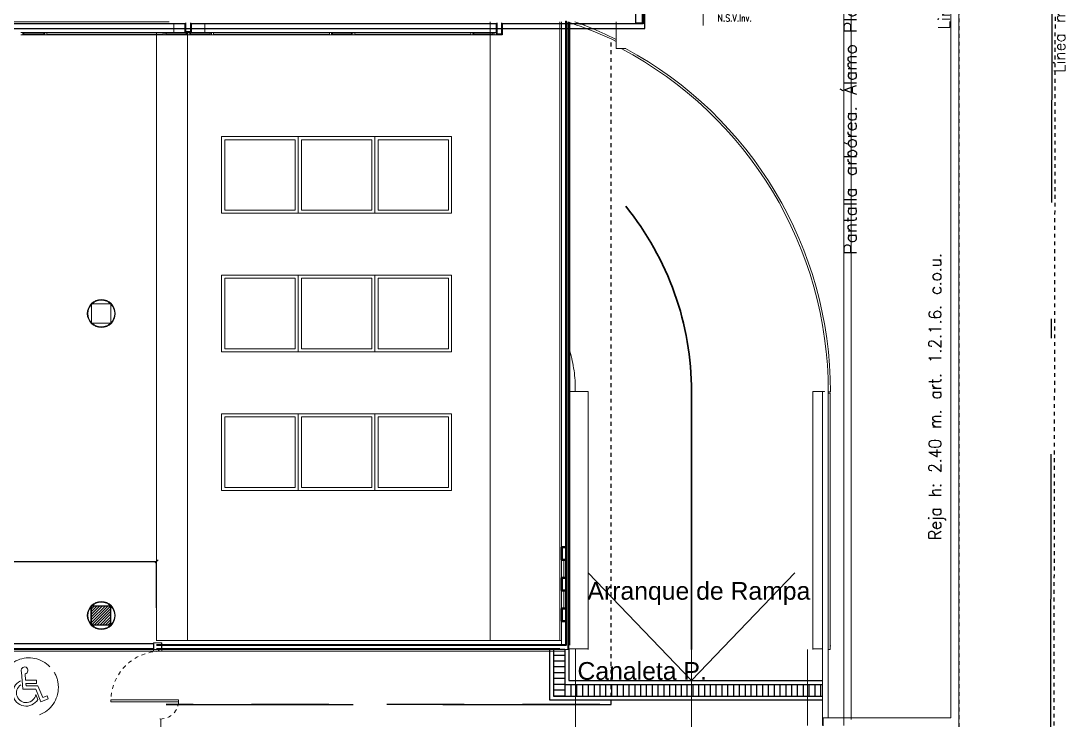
# Model space of a CAD drawing. Header units: millimetres. Extents: x 182 to 305, y 81 to 164.
# Drawn here: x 277.76 to 304.83, y 91.75 to 109.81 of the extents above; entities that cross this region are included whole.
import ezdxf

# ---------------------------------------------------------------- set-up
doc = ezdxf.new("R2010")
doc.units = ezdxf.units.MM
for name, pattern in [('ACAD_ISO04W100', [30.5, 24, -3, 0.5, -3]), ('ACAD_ISO10W100', [18.5, 12, -3, 0.5, -3]), ('Dash', [3.5, 2, -1.5]), ('Dash 1_16_', [0.003174, 0.001587, -0.001587]), ('DASHDOT', [1, 0.5, -0.25, 0, -0.25]), ('Hidden', [7.14375, 4.7625, -2.38125])]:
    doc.linetypes.add(name, pattern=pattern)
for name, color, linetype, lineweight in [('A-----DIP', 7, 'Continuous', 9), ('A-----NPP', 7, 'Continuous', 9), ('A-AREAIDM', 7, 'Continuous', 18), ('A-AREALIM', 7, 'Continuous', 9), ('A-DOORSYM', 7, 'Continuous', 9), ('A-FLORHRM', 7, 'Continuous', 9), ('A-FLOROTM', 7, 'Continuous', 9), ('A-FLORSTM', 7, 'Continuous', 9), ('A-GLAZIDM', 7, 'Continuous', 9), ('A-WALL', 7, 'Continuous', 9), ('A-WALLCWM', 7, 'Continuous', 9), ('DIMENSION', 1, 'Continuous', 25), ('F-AFFFEQM', 7, 'Continuous', 9), ('S-----TEP', 7, 'Continuous', 9), ('S-COLSPRM', 7, 'Continuous', 9)]:
    doc.layers.add(name, color=color, linetype=linetype, lineweight=lineweight)
for name, color, linetype in [('BLOCK 014', 7, 'Continuous'), ('C', 7, 'Continuous'), ('estructura', 7, 'Continuous'), ('LADRILLO HU 018', 7, 'Continuous'), ('LADRILLO HU 12', 7, 'Continuous'), ('Lineas Lotes', 7, 'DASHDOT'), ('Lineas Proyecciones', 7, 'Hidden'), ('REVOQUES', 7, 'Continuous'), ('TIERRA', 7, 'Continuous')]:
    doc.layers.add(name, color=color, linetype=linetype)
doc.styles.add('ARIALNARROW', font='ARIALN.TTF')
doc.styles.add('COTAS', font='simplex.shx', dxfattribs={"width": 0.8})
doc.styles.add('PANROMAN', font='arial.ttf', dxfattribs={"height": 0.4})
doc.styles.get("Standard").update_dxf_attribs({"font": 'txt.shx'})
doc.dimstyles.new('C', dxfattribs={"dimscale": 1.5, "dimtxt": 0.15, "dimasz": 0.08, "dimexe": 0.01, "dimexo": 0, "dimgap": 0.025, "dimtad": 1, "dimzin": 0, "dimdsep": 46, "dimtxsty": 'ARIALNARROW', "dimblk": 'OBLIQUE', "dimcen": 0, "dimclrd": 256, "dimclre": 256, "dimclrt": 256, "dimadec": 0, "dimazin": 0, "dimtfac": 1.666667, "dimtofl": 0, "dimtmove": 0, "dimatfit": 0, "dimldrblk": 'OBLIQUE', "dimfxl": 0.1, "dimtolj": 1, "dimtzin": 0, "dimarcsym": 0})

# ---------------------------------------------------------------- blocks, each defined once
blk = doc.blocks.new('_Oblique')
at = {"layer": 'estructura', "color": 0, "lineweight": -2}
blk.add_line((-0.5, -0.5), (0.5, 0.5), dxfattribs=at)
blk = doc.blocks.new('*D32')
at = {"layer": 'Defpoints', "color": 0}
for p in [(281.265706, 95.851527), (281.265706, 94.651527), (261.201881, 94.437686)]:
    blk.add_point(p, dxfattribs=at)
at = {"layer": 'DIMENSION', "lineweight": -2}
for p, q in [((261.201881, 94.437686), (261.201881, 95.861527)), ((261.201881, 95.851527), (281.265706, 95.851527)), ((281.265706, 94.651527), (281.265706, 95.861527))]:
    blk.add_line(p, q, dxfattribs=at)
at = {"layer": 'DIMENSION', "lineweight": -2, "xscale": 0.08, "yscale": 0.08, "zscale": 0.08, "rotation": 180}
blk.add_blockref('_Oblique', (261.201881, 95.851527), dxfattribs=at)
at = {"layer": 'DIMENSION', "lineweight": -2, "xscale": 0.08, "yscale": 0.08, "zscale": 0.08}
blk.add_blockref('_Oblique', (281.265706, 95.851527), dxfattribs=at)
at = {"layer": 'DIMENSION', "insert": (271.233794, 95.953104), "char_height": 0.15, "attachment_point": 5, "style": 'ARIALNARROW'}
blk.add_mtext('\\A1;20.06', dxfattribs=at)

msp = doc.modelspace()

# ---------------------------------------------------------------- hatches: boundary and pattern name
at = {"layer": 'S-COLSPRM'}
h = msp.add_hatch(dxfattribs=at)
h.set_pattern_fill('FP_150', color=252, style=0, pattern_type=2)
h.set_pattern_definition([(0, (251.54898, 115.26165), (0.813, 0.203), [0.067, -0.543, 0.067, -0.543, -3.251]), (0, (251.54898, 115.26165), (0.813, 0.203), [-1.219, 0.067, -1.152, 0.067, -0.543, -1.422]), (0, (251.54898, 115.26165), (0.813, 0.203), [-3.048, 0.067, -0.339, 0.067, -0.949]), (120, (251.85398, 115.36265), (-0.5823032, 0.6025787), [0.067, -0.543, 0.067, -0.543, -3.251]), (120, (251.85398, 115.36265), (-0.5823032, 0.6025787), [-1.219, 0.067, -1.152, 0.067, -0.543, -1.422]), (120, (251.85398, 115.36265), (-0.5823032, 0.6025787), [-3.048, 0.067, -0.339, 0.067, -0.949]), (240, (251.95598, 115.76965), (-0.2306968, -0.8055787), [0.067, -0.543, 0.067, -0.543, -3.251]), (240, (251.95598, 115.76965), (-0.2306968, -0.8055787), [-1.219, 0.067, -1.152, 0.067, -0.543, -1.422]), (240, (251.95598, 115.76965), (-0.2306968, -0.8055787), [-3.048, 0.067, -0.339, 0.067, -0.949])])
h.paths.add_polyline_path([(281.399985, 93.529648), (281.399985, 93.749648), (281.179985, 93.749648), (281.180633, 93.529648), (281.360385, 93.529648)], flags=0)

# ---------------------------------------------------------------- linework, layer by layer
at = {"linetype": 'ACAD_ISO10W100'}
msp.add_line((304.3478, 86.621522), (304.483929, 160.881522), dxfattribs=at)
at = {"color": 252}
for p, q in [((291.411104, 93.574648), (291.411104, 92.274648)), ((291.511104, 93.574648), (291.511104, 92.374648)), ((291.811104, 93.574648), (291.511104, 93.574648)), ((291.811104, 93.424648), (291.511104, 93.424648)), ((291.811104, 93.574648), (291.811104, 92.674648)), ((291.911104, 93.574648), (291.911104, 92.774648)), ((291.811104, 93.274648), (291.511104, 93.274648)), ((291.811104, 93.124648), (291.511104, 93.124648)), ((291.811104, 92.974648), (291.511104, 92.974648)), ((291.811104, 92.824648), (291.511104, 92.824648)), ((291.811104, 92.674648), (291.511104, 92.674648)), ((291.811104, 92.674648), (298.461104, 92.674648)), ((291.811104, 92.674648), (291.811104, 92.374648)), ((291.911104, 92.774648), (298.461104, 92.774648)), ((291.961104, 92.674648), (291.961104, 92.374648)), ((292.111104, 92.674648), (292.111104, 92.374648)), ((292.261104, 92.674648), (292.261104, 92.374648)), ((292.411104, 92.674648), (292.411104, 92.374648)), ((292.561104, 92.674648), (292.561104, 92.374648)), ((292.711104, 92.674648), (292.711104, 92.374648)), ((292.861104, 92.674648), (292.861104, 92.374648)), ((293.011104, 92.674648), (293.011104, 92.374648)), ((293.161104, 92.674648), (293.161104, 92.374648)), ((293.311104, 92.674648), (293.311104, 92.374648)), ((293.461104, 92.674648), (293.461104, 92.374648)), ((293.611104, 92.674648), (293.611104, 92.374648)), ((293.761104, 92.674648), (293.761104, 92.374648)), ((293.911104, 92.674648), (293.911104, 92.374648)), ((294.061104, 92.674648), (294.061104, 92.374648)), ((294.211104, 92.674648), (294.211104, 92.374648)), ((294.361104, 92.674648), (294.361104, 92.374648)), ((294.511104, 92.674648), (294.511104, 92.374648)), ((294.661104, 92.674648), (294.661104, 92.374648)), ((294.811104, 92.674648), (294.811104, 92.374648)), ((294.961104, 92.674648), (294.961104, 92.374648)), ((295.111104, 92.674648), (295.111104, 92.374648)), ((295.261104, 92.674648), (295.261104, 92.374648)), ((295.411104, 92.674648), (295.411104, 92.374648)), ((295.561104, 92.674648), (295.561104, 92.374648)), ((295.711104, 92.674648), (295.711104, 92.374648)), ((295.861104, 92.674648), (295.861104, 92.374648)), ((296.011104, 92.674648), (296.011104, 92.374648)), ((296.161104, 92.674648), (296.161104, 92.374648)), ((296.311104, 92.674648), (296.311104, 92.374648)), ((296.461104, 92.674648), (296.461104, 92.374648)), ((296.611104, 92.674648), (296.611104, 92.374648)), ((296.761104, 92.674648), (296.761104, 92.374648)), ((296.911104, 92.674648), (296.911104, 92.374648)), ((297.061104, 92.674648), (297.061104, 92.374648)), ((297.211104, 92.674648), (297.211104, 92.374648)), ((297.361104, 92.674648), (297.361104, 92.374648)), ((297.511104, 92.674648), (297.511104, 92.374648)), ((297.661104, 92.674648), (297.661104, 92.374648)), ((297.811104, 92.674648), (297.811104, 92.374648)), ((297.961104, 92.674648), (297.961104, 92.374648)), ((298.111104, 92.674648), (298.111104, 92.374648)), ((298.261104, 92.674648), (298.261104, 92.374648)), ((298.411104, 92.674648), (298.411104, 92.374648)), ((291.811104, 92.524648), (291.511104, 92.524648)), ((291.511104, 92.374648), (298.461104, 92.374648)), ((291.811104, 92.374648), (291.511104, 92.374648)), ((291.411104, 92.274648), (298.461104, 92.274648))]:
    msp.add_line(p, q, dxfattribs=at)
at = {"color": 252, "linetype": 'Dash'}
msp.add_line((292.711101, 92.154648), (281.511201, 92.154648), dxfattribs=at)
at = {"color": 252, "linetype": 'Hidden'}
for p, q in [((281.511201, 92.154648), (291.300329, 92.154648)), ((281.581201, 92.154648), (293.006683, 92.154648))]:
    msp.add_line(p, q, dxfattribs=at)
at = {"layer": 'A-----DIP', "color": 252}
msp.add_line((295.37684, 109.694841), (295.37684, 110.414841), dxfattribs=at)
at = {"layer": 'A-----NPP', "color": 252, "lineweight": 35}
msp.add_line((295.081104, 93.574648), (295.081104, 100.234222), dxfattribs=at)
msp.add_arc((287.490676, 100.234222), 7.590427, 0, 39.12925, dxfattribs=at)
at = {"layer": 'A-AREALIM', "color": 252}
for p, q in [((291.936283, 93.689648), (291.936283, 109.780907)), ((260.615706, 93.530907), (291.411104, 93.530907)), ((260.615706, 93.530907), (291.796104, 93.530907))]:
    msp.add_line(p, q, dxfattribs=at)
msp.add_arc((288.590676, 100.234222), 10.075, 0, 61.668326, dxfattribs=at)
at = {"layer": 'A-DOORSYM', "color": 252, "linetype": 'Dash 1_16_'}
for p, q in [((280.083728, 92.274907), (280.083728, 92.226907)), ((281.833728, 92.274907), (281.833728, 92.226907))]:
    msp.add_line(p, q, dxfattribs=at)
at = {"layer": 'A-DOORSYM', "color": 252}
for p, q in [((281.833728, 92.274907), (280.083728, 92.274907)), ((280.083728, 92.226907), (281.833728, 92.226907))]:
    msp.add_line(p, q, dxfattribs=at)
at = {"layer": 'A-DOORSYM', "color": 252, "linetype": 'Dash 1_16_'}
for radius, start, end in [(1.28, 90, 180), (0.47, 270, 0)]:
    msp.add_arc((281.363728, 92.250907), radius, start, end, dxfattribs=at)
at = {"layer": 'A-FLORHRM', "color": 252}
for p, q in [((298.611104, 100.199954), (298.661504, 100.199954)), ((298.661504, 100.199954), (298.661504, 93.574648)), ((298.610704, 95.610242), (298.610704, 93.574648)), ((298.661504, 93.574648), (298.610704, 93.574648))]:
    msp.add_line(p, q, dxfattribs=at)
at = {"layer": 'A-FLOROTM', "color": 252}
for p, q in [((299.011104, 91.614512), (299.011104, 116.084648)), ((299.206106, 116.084648), (299.206106, 91.764512)), ((281.710709, 109.742148), (281.710709, 109.514648)), ((282.510709, 109.514648), (282.510709, 109.742148)), ((289.881104, 109.792148), (289.881104, 93.807148)), ((292.062992, 109.793514), (292.217274, 109.736055)), ((292.217274, 109.736055), (292.536649, 109.607927)), ((281.265706, 109.504648), (281.265706, 93.807148)), ((282.065706, 93.807148), (282.065706, 109.504648)), ((292.536649, 109.607927), (292.851507, 109.469067)), ((292.851507, 109.469067), (293.136083, 109.332371)), ((291.911104, 100.242986), (292.411104, 100.242986)), ((292.411104, 93.59426), (292.411104, 100.242986)), ((298.211104, 100.242986), (298.511104, 100.242986)), ((298.211104, 100.242986), (298.211104, 93.59426)), ((298.511104, 100.234222), (298.511104, 100.242986)), ((298.611104, 100.234222), (298.681104, 100.234222)), ((292.411104, 93.59426), (291.911104, 93.59426)), ((292.411104, 93.574648), (292.411104, 93.59426)), ((298.461104, 93.59426), (298.211104, 93.59426)), ((298.211104, 93.59426), (298.211104, 93.574648))]:
    msp.add_line(p, q, dxfattribs=at)
msp.add_arc((288.590676, 100.234222), 10.0204, 0, 62.229157, dxfattribs=at)
at = {"layer": 'A-FLORSTM', "color": 252}
for p, q in [((292.076082, 100.335166), (292.076082, 100.242986)), ((298.661504, 93.675593), (298.681104, 93.675593))]:
    msp.add_line(p, q, dxfattribs=at)
for points, knots in [([(291.912217, 109.772979), (292.000726, 109.744315), (292.417041, 109.602986), (292.8236, 109.434083), (293.136274, 109.284532)], [7.144843338, 7.144843338, 7.144843338, 7.144843338, 8.068016203, 11.507035885, 11.507035885, 11.507035885, 11.507035885]), ([(291.911545, 101.351379), (291.912503, 101.348496), (291.967124, 101.183479), (292.048851, 100.84762), (292.076082, 100.505807), (292.076082, 100.335166)], [10.851089002, 10.851089002, 10.851089002, 10.851089002, 10.883354148, 12.697246507, 14.511138865, 14.511138865, 14.511138865, 14.511138865])]:
    msp.add_open_spline(points, degree=3, knots=knots, dxfattribs=at)
at = {"layer": 'A-GLAZIDM', "color": 252, "lineweight": 18}
for p, q in [((277.806109, 109.514648), (277.756109, 109.514648)), ((277.806109, 109.514648), (277.756109, 109.514648)), ((277.756109, 109.454648), (277.806109, 109.454648)), ((277.756109, 109.454648), (277.806109, 109.454648)), ((277.806109, 109.454648), (277.806109, 109.514648)), ((277.806109, 109.454648), (277.806109, 109.514648)), ((277.836109, 109.504648), (277.806109, 109.504648)), ((277.806109, 109.504648), (277.806109, 109.454648)), ((277.836109, 109.504648), (277.806109, 109.504648)), ((277.806109, 109.504648), (277.806109, 109.454648)), ((277.806109, 109.454648), (277.836109, 109.454648)), ((277.806109, 109.454648), (277.836109, 109.454648)), ((277.836109, 109.454648), (277.836109, 109.504648)), ((277.836109, 109.454648), (277.836109, 109.504648)), ((278.351109, 109.474622), (277.836109, 109.474622)), ((277.836109, 109.474622), (277.836109, 109.454648)), ((278.351109, 109.474622), (277.836109, 109.474622)), ((277.836109, 109.474622), (277.836109, 109.454648)), ((277.836109, 109.454648), (278.351109, 109.454648)), ((277.836109, 109.454648), (278.351109, 109.454648)), ((278.381109, 109.504648), (278.351109, 109.504648)), ((278.351109, 109.504648), (278.351109, 109.454648)), ((278.381109, 109.504648), (278.351109, 109.504648)), ((278.351109, 109.504648), (278.351109, 109.454648)), ((278.351109, 109.454648), (278.351109, 109.474622)), ((278.351109, 109.454648), (278.351109, 109.474622)), ((278.351109, 109.454648), (278.381109, 109.454648)), ((278.351109, 109.454648), (278.381109, 109.454648)), ((278.431109, 109.514648), (278.381109, 109.514648)), ((278.381109, 109.514648), (278.381109, 109.454648)), ((278.431109, 109.514648), (278.381109, 109.514648)), ((278.381109, 109.514648), (278.381109, 109.454648)), ((278.381109, 109.454648), (278.381109, 109.504648)), ((278.381109, 109.454648), (278.381109, 109.504648)), ((278.381109, 109.454648), (278.431109, 109.454648)), ((278.381109, 109.454648), (278.431109, 109.454648)), ((278.431109, 109.454648), (278.431109, 109.514648)), ((278.431109, 109.454648), (278.431109, 109.514648)), ((281.431109, 109.474648), (278.431109, 109.474648)), ((278.431109, 109.474648), (278.431109, 109.454648)), ((281.431109, 109.474648), (278.431109, 109.474648)), ((278.431109, 109.474648), (278.431109, 109.454648)), ((278.431109, 109.454648), (281.431109, 109.454648)), ((278.431109, 109.454648), (281.431109, 109.454648)), ((281.481109, 109.514648), (281.431109, 109.514648)), ((281.431109, 109.514648), (281.431109, 109.454648)), ((281.481109, 109.514648), (281.431109, 109.514648)), ((281.431109, 109.514648), (281.431109, 109.454648)), ((281.431109, 109.454648), (281.431109, 109.474648)), ((281.431109, 109.454648), (281.431109, 109.474648)), ((281.431109, 109.454648), (281.481109, 109.454648)), ((281.431109, 109.454648), (281.481109, 109.454648)), ((281.481109, 109.454648), (281.481109, 109.514648)), ((281.481109, 109.454648), (281.481109, 109.514648)), ((281.511109, 109.504648), (281.481109, 109.504648)), ((281.481109, 109.504648), (281.481109, 109.454648)), ((281.511109, 109.504648), (281.481109, 109.504648)), ((281.481109, 109.504648), (281.481109, 109.454648)), ((281.481109, 109.454648), (281.511109, 109.454648)), ((281.481109, 109.454648), (281.511109, 109.454648)), ((281.511109, 109.454648), (281.511109, 109.504648)), ((281.511109, 109.454648), (281.511109, 109.504648)), ((282.026109, 109.474622), (281.511109, 109.474622)), ((281.511109, 109.474622), (281.511109, 109.454648)), ((282.026109, 109.474622), (281.511109, 109.474622)), ((281.511109, 109.474622), (281.511109, 109.454648)), ((281.511109, 109.454648), (282.026109, 109.454648)), ((281.511109, 109.454648), (282.026109, 109.454648)), ((282.056109, 109.504648), (282.026109, 109.504648)), ((282.026109, 109.504648), (282.026109, 109.454648)), ((282.056109, 109.504648), (282.026109, 109.504648)), ((282.026109, 109.504648), (282.026109, 109.454648)), ((282.026109, 109.454648), (282.026109, 109.474622)), ((282.026109, 109.454648), (282.026109, 109.474622)), ((282.026109, 109.454648), (282.056109, 109.454648)), ((282.026109, 109.454648), (282.056109, 109.454648)), ((282.056109, 109.514648), (282.056109, 109.454648)), ((282.056109, 109.514648), (282.056109, 109.454648)), ((282.056109, 109.454648), (282.056109, 109.504648)), ((282.056109, 109.454648), (282.056109, 109.504648)), ((282.056109, 109.454648), (282.106109, 109.454648)), ((282.056109, 109.454648), (282.106109, 109.454648)), ((282.106109, 109.454648), (282.106109, 109.514648)), ((282.106109, 109.454648), (282.106109, 109.514648)), ((282.136109, 109.504648), (282.106109, 109.504648)), ((282.106109, 109.504648), (282.106109, 109.454648)), ((282.136109, 109.504648), (282.106109, 109.504648)), ((282.106109, 109.504648), (282.106109, 109.454648)), ((282.106109, 109.454648), (282.136109, 109.454648)), ((282.106109, 109.454648), (282.136109, 109.454648)), ((282.136109, 109.454648), (282.136109, 109.504648)), ((282.136109, 109.454648), (282.136109, 109.504648)), ((282.651109, 109.474622), (282.136109, 109.474622)), ((282.136109, 109.474622), (282.136109, 109.454648)), ((282.651109, 109.474622), (282.136109, 109.474622)), ((282.136109, 109.474622), (282.136109, 109.454648)), ((282.136109, 109.454648), (282.651109, 109.454648)), ((282.136109, 109.454648), (282.651109, 109.454648)), ((282.681109, 109.504648), (282.651109, 109.504648)), ((282.651109, 109.504648), (282.651109, 109.454648)), ((282.681109, 109.504648), (282.651109, 109.504648)), ((282.651109, 109.504648), (282.651109, 109.454648)), ((282.651109, 109.454648), (282.651109, 109.474622)), ((282.651109, 109.454648), (282.651109, 109.474622)), ((282.651109, 109.454648), (282.681109, 109.454648)), ((282.651109, 109.454648), (282.681109, 109.454648)), ((282.731109, 109.514648), (282.681109, 109.514648)), ((282.681109, 109.514648), (282.681109, 109.454648)), ((282.731109, 109.514648), (282.681109, 109.514648)), ((282.681109, 109.514648), (282.681109, 109.454648)), ((282.681109, 109.454648), (282.681109, 109.504648)), ((282.681109, 109.454648), (282.681109, 109.504648)), ((282.681109, 109.454648), (282.731109, 109.454648)), ((282.681109, 109.454648), (282.731109, 109.454648)), ((282.731109, 109.454648), (282.731109, 109.514648)), ((282.731109, 109.454648), (282.731109, 109.514648)), ((285.731109, 109.474648), (282.731109, 109.474648)), ((282.731109, 109.474648), (282.731109, 109.454648)), ((285.731109, 109.474648), (282.731109, 109.474648)), ((282.731109, 109.474648), (282.731109, 109.454648)), ((282.731109, 109.454648), (285.731109, 109.454648)), ((282.731109, 109.454648), (285.731109, 109.454648)), ((285.781109, 109.514648), (285.731109, 109.514648)), ((285.731109, 109.514648), (285.731109, 109.454648)), ((285.781109, 109.514648), (285.731109, 109.514648)), ((285.731109, 109.514648), (285.731109, 109.454648)), ((285.731109, 109.454648), (285.731109, 109.474648)), ((285.731109, 109.454648), (285.731109, 109.474648)), ((285.731109, 109.454648), (285.781109, 109.454648)), ((285.731109, 109.454648), (285.781109, 109.454648)), ((285.781109, 109.454648), (285.781109, 109.514648)), ((285.781109, 109.454648), (285.781109, 109.514648)), ((285.811109, 109.504648), (285.781109, 109.504648)), ((285.781109, 109.504648), (285.781109, 109.454648)), ((285.811109, 109.504648), (285.781109, 109.504648)), ((285.781109, 109.504648), (285.781109, 109.454648)), ((285.781109, 109.454648), (285.811109, 109.454648)), ((285.781109, 109.454648), (285.811109, 109.454648)), ((285.811109, 109.454648), (285.811109, 109.504648)), ((285.811109, 109.454648), (285.811109, 109.504648)), ((286.301109, 109.474622), (285.811109, 109.474622)), ((285.811109, 109.474622), (285.811109, 109.454648)), ((286.301109, 109.474622), (285.811109, 109.474622)), ((285.811109, 109.474622), (285.811109, 109.454648)), ((285.811109, 109.454648), (286.301109, 109.454648)), ((285.811109, 109.454648), (286.301109, 109.454648)), ((286.331109, 109.504648), (286.301109, 109.504648)), ((286.301109, 109.504648), (286.301109, 109.454648)), ((286.331109, 109.504648), (286.301109, 109.504648)), ((286.301109, 109.504648), (286.301109, 109.454648)), ((286.301109, 109.454648), (286.301109, 109.474622)), ((286.301109, 109.454648), (286.301109, 109.474622)), ((286.301109, 109.454648), (286.331109, 109.454648)), ((286.301109, 109.454648), (286.331109, 109.454648)), ((286.381109, 109.514648), (286.331109, 109.514648)), ((286.331109, 109.514648), (286.331109, 109.454648)), ((286.381109, 109.514648), (286.331109, 109.514648)), ((286.331109, 109.514648), (286.331109, 109.454648)), ((286.331109, 109.454648), (286.331109, 109.504648)), ((286.331109, 109.454648), (286.331109, 109.504648)), ((286.331109, 109.454648), (286.381109, 109.454648)), ((286.331109, 109.454648), (286.381109, 109.454648)), ((286.381109, 109.454648), (286.381109, 109.514648)), ((286.381109, 109.454648), (286.381109, 109.514648)), ((289.381109, 109.474648), (286.381109, 109.474648)), ((286.381109, 109.474648), (286.381109, 109.454648)), ((289.381109, 109.474648), (286.381109, 109.474648)), ((286.381109, 109.474648), (286.381109, 109.454648)), ((286.381109, 109.454648), (289.381109, 109.454648)), ((286.381109, 109.454648), (289.381109, 109.454648)), ((289.431109, 109.514648), (289.381109, 109.514648)), ((289.381109, 109.514648), (289.381109, 109.454648)), ((289.431109, 109.514648), (289.381109, 109.514648)), ((289.381109, 109.514648), (289.381109, 109.454648)), ((289.381109, 109.454648), (289.381109, 109.474648)), ((289.381109, 109.454648), (289.381109, 109.474648)), ((289.381109, 109.454648), (289.431109, 109.454648)), ((289.381109, 109.454648), (289.431109, 109.454648)), ((289.431109, 109.454648), (289.431109, 109.514648)), ((289.431109, 109.454648), (289.431109, 109.514648)), ((289.461109, 109.504648), (289.431109, 109.504648)), ((289.431109, 109.504648), (289.431109, 109.454648)), ((289.461109, 109.504648), (289.431109, 109.504648)), ((289.431109, 109.504648), (289.431109, 109.454648)), ((289.431109, 109.454648), (289.461109, 109.454648)), ((289.431109, 109.454648), (289.461109, 109.454648)), ((289.461109, 109.454648), (289.461109, 109.504648)), ((289.461109, 109.454648), (289.461109, 109.504648)), ((289.951109, 109.474622), (289.461109, 109.474622)), ((289.461109, 109.474622), (289.461109, 109.454648)), ((289.951109, 109.474622), (289.461109, 109.474622)), ((289.461109, 109.474622), (289.461109, 109.454648)), ((289.461109, 109.454648), (289.951109, 109.454648)), ((289.461109, 109.454648), (289.951109, 109.454648)), ((289.981109, 109.504648), (289.951109, 109.504648)), ((289.951109, 109.504648), (289.951109, 109.454648)), ((289.981109, 109.504648), (289.951109, 109.504648)), ((289.951109, 109.504648), (289.951109, 109.454648)), ((289.951109, 109.454648), (289.951109, 109.474622)), ((289.951109, 109.454648), (289.951109, 109.474622)), ((289.951109, 109.454648), (289.981109, 109.454648)), ((289.951109, 109.454648), (289.981109, 109.454648)), ((290.031109, 109.514648), (289.981109, 109.514648)), ((289.981109, 109.514648), (289.981109, 109.454648)), ((290.031109, 109.514648), (289.981109, 109.514648)), ((289.981109, 109.514648), (289.981109, 109.454648)), ((289.981109, 109.454648), (289.981109, 109.504648)), ((289.981109, 109.454648), (289.981109, 109.504648)), ((289.981109, 109.454648), (290.031109, 109.454648)), ((289.981109, 109.454648), (290.031109, 109.454648))]:
    msp.add_line(p, q, dxfattribs=at)
at = {"layer": 'A-GLAZIDM', "color": 252}
for p, q in [((277.806109, 109.514648), (278.381109, 109.514648)), ((277.806109, 109.514648), (278.381109, 109.514648)), ((277.836109, 109.504648), (278.351109, 109.504648)), ((277.836109, 109.504648), (278.351109, 109.504648)), ((278.431109, 109.514648), (281.431109, 109.514648)), ((278.431109, 109.514648), (281.431109, 109.514648)), ((281.481109, 109.514648), (282.031109, 109.514648)), ((281.481109, 109.514648), (282.031109, 109.514648)), ((281.511109, 109.504648), (282.026109, 109.504648)), ((281.511109, 109.504648), (282.026109, 109.504648)), ((282.131109, 109.514648), (282.681109, 109.514648)), ((282.131109, 109.514648), (282.681109, 109.514648)), ((282.136109, 109.504648), (282.651109, 109.504648)), ((282.136109, 109.504648), (282.651109, 109.504648)), ((282.731109, 109.514648), (285.731109, 109.514648)), ((282.731109, 109.514648), (285.731109, 109.514648)), ((285.781109, 109.514648), (286.331109, 109.514648)), ((285.781109, 109.514648), (286.331109, 109.514648)), ((285.811109, 109.504648), (286.301109, 109.504648)), ((285.811109, 109.504648), (286.301109, 109.504648)), ((286.381109, 109.514648), (289.381109, 109.514648)), ((286.381109, 109.514648), (289.381109, 109.514648)), ((289.431109, 109.514648), (289.981109, 109.514648)), ((289.431109, 109.514648), (289.981109, 109.514648)), ((289.461109, 109.504648), (289.951109, 109.504648)), ((289.461109, 109.504648), (289.951109, 109.504648))]:
    msp.add_line(p, q, dxfattribs=at)
at = {"layer": 'A-WALL', "color": 252, "lineweight": 18}
for p, q in [((301.978592, 116.234648), (301.978592, 91.813478)), ((301.778593, 91.814512), (301.778593, 116.084648)), ((293.135886, 109.792148), (293.135886, 109.099749)), ((293.135886, 109.099749), (293.385886, 109.099749)), ((281.360385, 91.789512), (281.345385, 91.789512)), ((281.373728, 91.564512), (281.373728, 91.789512)), ((298.481104, 91.814512), (298.481104, 91.604512)), ((301.778593, 91.814512), (298.481104, 91.814512)), ((301.978592, 91.614512), (301.978592, 91.814512))]:
    msp.add_line(p, q, dxfattribs=at)
at = {"layer": 'A-WALL', "color": 252}
for p, q in [((281.586106, 109.792148), (277.386106, 109.792148)), ((277.825109, 109.742148), (277.737109, 109.742148)), ((277.825109, 109.742148), (277.737109, 109.742148)), ((291.681104, 93.807148), (291.681104, 109.792148)), ((291.886104, 93.574648), (291.886104, 109.792148)), ((291.911104, 109.792148), (291.911104, 93.574648)), ((282.944157, 104.844648), (282.944157, 106.824648)), ((282.944157, 106.824648), (288.884157, 106.824648)), ((282.944157, 106.824648), (288.884157, 106.824648)), ((283.024157, 106.744648), (283.024157, 104.924648)), ((284.844157, 106.744648), (283.024157, 106.744648)), ((284.844157, 104.924648), (284.844157, 106.744648)), ((284.924157, 106.824648), (284.924157, 104.844648)), ((285.004157, 106.744648), (285.004157, 104.924648)), ((286.824157, 106.744648), (285.004157, 106.744648)), ((286.824157, 104.924648), (286.824157, 106.744648)), ((286.904157, 106.824648), (286.904157, 104.844648)), ((286.984157, 106.744648), (286.984157, 104.924648)), ((288.804157, 106.744648), (286.984157, 106.744648)), ((288.804157, 106.744648), (286.984157, 106.744648)), ((288.804157, 104.924648), (288.804157, 106.744648)), ((288.804157, 104.924648), (288.804157, 106.744648)), ((288.884157, 106.824648), (288.884157, 104.844648)), ((288.884157, 106.824648), (288.884157, 104.844648)), ((288.884157, 104.844648), (282.944157, 104.844648)), ((283.024157, 104.924648), (284.844157, 104.924648)), ((285.004157, 104.924648), (286.824157, 104.924648)), ((286.984157, 104.924648), (288.804157, 104.924648)), ((282.944157, 101.264648), (282.944157, 103.244648)), ((282.944157, 103.244648), (288.884157, 103.244648)), ((283.024157, 103.164648), (283.024157, 101.344648)), ((284.844157, 103.164648), (283.024157, 103.164648)), ((284.844157, 101.344648), (284.844157, 103.164648)), ((284.924157, 103.244648), (284.924157, 101.264648)), ((285.004157, 103.164648), (285.004157, 101.344648)), ((286.824157, 103.164648), (285.004157, 103.164648)), ((286.824157, 101.344648), (286.824157, 103.164648)), ((286.904157, 103.244648), (286.904157, 101.264648)), ((286.984157, 103.164648), (286.984157, 101.344648)), ((288.804157, 103.164648), (286.984157, 103.164648)), ((288.804157, 101.344648), (288.804157, 103.164648)), ((288.884157, 103.244648), (288.884157, 101.264648)), ((288.884157, 101.264648), (282.944157, 101.264648)), ((283.024157, 101.344648), (284.844157, 101.344648)), ((285.004157, 101.344648), (286.824157, 101.344648)), ((286.984157, 101.344648), (288.804157, 101.344648)), ((298.461104, 93.566368), (298.461104, 100.234222)), ((298.611104, 100.234222), (298.611104, 95.608718)), ((282.944157, 97.684648), (282.944157, 99.664648)), ((282.944157, 99.664648), (288.884157, 99.664648)), ((284.924157, 99.664648), (284.924157, 97.684648)), ((286.904157, 99.664648), (286.904157, 97.684648)), ((288.884157, 99.664648), (288.884157, 97.684648)), ((283.024157, 99.584648), (283.024157, 97.764648)), ((284.844157, 99.584648), (283.024157, 99.584648)), ((284.844157, 97.764648), (284.844157, 99.584648)), ((285.004157, 99.584648), (285.004157, 97.764648)), ((286.824157, 99.584648), (285.004157, 99.584648)), ((286.824157, 97.764648), (286.824157, 99.584648)), ((286.984157, 99.584648), (286.984157, 97.764648)), ((288.804157, 99.584648), (286.984157, 99.584648)), ((288.804157, 97.764648), (288.804157, 99.584648)), ((283.024157, 97.764648), (284.844157, 97.764648)), ((285.004157, 97.764648), (286.824157, 97.764648)), ((286.984157, 97.764648), (288.804157, 97.764648)), ((288.884157, 97.684648), (282.944157, 97.684648)), ((291.911104, 93.574648), (270.336106, 93.574648)), ((281.265706, 93.599648), (291.681104, 93.599648)), ((281.353728, 93.524648), (281.353728, 93.529648)), ((281.373728, 93.529648), (281.373728, 93.524648)), ((298.461104, 91.614512), (298.461104, 93.566368)), ((298.611104, 93.574648), (298.611104, 91.814512))]:
    msp.add_line(p, q, dxfattribs=at)
at = {"layer": 'A-WALL', "color": 252, "lineweight": 18}
for centre, radius, start, end in [((279.836106, 102.254648), 0.361053, 0, 180), ((279.836106, 102.254648), 0.346053, 0, 180), ((279.836106, 102.254648), 0.361053, 180, 0), ((279.836106, 102.254648), 0.346053, 180, 0), ((279.836106, 94.454648), 0.361053, 0, 180), ((279.836106, 94.454648), 0.346053, 0, 180), ((279.836106, 94.454648), 0.361053, 180, 0), ((279.836106, 94.454648), 0.346053, 180, 0)]:
    msp.add_arc(centre, radius, start, end, dxfattribs=at)
at = {"layer": 'A-WALLCWM', "color": 252}
for p, q in [((291.721104, 109.792148), (291.721104, 93.702148)), ((291.851104, 109.809648), (291.826104, 109.809648)), ((291.826104, 109.809648), (291.826104, 93.689648)), ((291.851104, 93.689648), (291.851104, 109.809648)), ((281.265706, 93.799648), (281.265706, 93.807148)), ((291.721104, 93.807148), (281.265706, 93.807148)), ((291.838604, 93.702148), (281.265706, 93.702148)), ((281.265706, 93.677148), (291.838604, 93.677148)), ((291.826104, 93.689648), (291.851104, 93.689648)), ((291.838604, 93.677148), (291.838604, 93.702148))]:
    msp.add_line(p, q, dxfattribs=at)
at = {"layer": 'BLOCK 014', "color": 252, "ltscale": 5}
for p, q in [((292.191106, 109.742148), (292.331106, 109.742148)), ((270.490385, 93.734648), (281.179985, 93.734648)), ((281.179985, 93.734648), (281.179985, 93.594648)), ((281.399985, 93.594648), (281.399985, 93.734648)), ((281.179985, 93.594648), (270.490385, 93.594648))]:
    msp.add_line(p, q, dxfattribs=at)
at = {"layer": 'C', "color": 252}
for p, q in [((279.575382, 94.204648), (279.575382, 94.704648)), ((279.575382, 94.704648), (280.075382, 94.704648)), ((280.075382, 94.704648), (280.075382, 94.204648)), ((280.075382, 94.204648), (279.575382, 94.204648))]:
    msp.add_line(p, q, dxfattribs=at)
at = {"layer": 'F-AFFFEQM', "color": 252}
for p, q in [((277.778928, 92.992883), (277.812689, 92.549961)), ((277.869243, 92.950967), (277.882125, 92.781968)), ((277.882125, 92.781968), (278.160849, 92.781968)), ((277.888395, 92.699711), (277.893188, 92.636829)), ((278.160849, 92.699711), (277.888395, 92.699711)), ((277.893188, 92.636829), (278.20031, 92.636829)), ((278.160849, 92.781968), (278.160849, 92.699711)), ((278.20031, 92.636829), (278.322731, 92.335765)), ((277.812689, 92.549961), (278.141858, 92.549961)), ((278.141858, 92.549961), (278.274792, 92.223043)), ((278.145963, 92.416186), (278.197529, 92.289372)), ((278.322731, 92.335765), (278.436478, 92.381244)), ((278.464697, 92.298973), (278.436478, 92.381244)), ((278.274792, 92.223043), (278.464697, 92.298973))]:
    msp.add_line(p, q, dxfattribs=at)
at = {"layer": 'F-AFFFEQM', "color": 252, "linetype": 'Dash'}
for start, end in [(44.430659, 180), (0, 30.511175), (291.186501, 0)]:
    msp.add_arc((277.96587, 92.598357), 0.762, start, end, dxfattribs=at)
at = {"layer": 'F-AFFFEQM', "color": 252}
for centre, radius, start, end in [((277.854664, 93.037812), 0.08806, 279.529611, 210.67771), ((277.897488, 92.455633), 0.343027, 116.094016, 331.008057), ((277.897488, 92.455633), 0.251587, 124.68421, 350.979426)]:
    msp.add_arc(centre, radius, start, end, dxfattribs=at)
at = {"layer": 'LADRILLO HU 018', "color": 252}
for p, q in [((293.630888, 117.95674), (293.630888, 109.762148)), ((293.810888, 109.762148), (293.810888, 117.95674)), ((293.630888, 109.762148), (293.810888, 109.762148))]:
    msp.add_line(p, q, dxfattribs=at)
at = {"layer": 'LADRILLO HU 12', "color": 252, "ltscale": 5}
for p, q in [((282.021109, 109.534648), (282.021109, 109.762148)), ((282.141109, 109.762148), (282.141109, 109.534648)), ((290.051109, 109.762148), (290.051109, 109.474648)), ((290.171109, 109.762148), (290.171109, 109.474648)), ((282.141109, 109.534648), (282.021109, 109.534648)), ((290.171109, 109.474648), (290.051109, 109.474648))]:
    msp.add_line(p, q, dxfattribs=at)
at = {"layer": 'Lineas Lotes', "color": 252, "linetype": 'ACAD_ISO04W100', "ltscale": 4e-05}
for p, q in [((301.978592, 160.877005), (301.978592, 84.162828)), ((304.43277, 86.617005), (304.568899, 160.877005))]:
    msp.add_line(p, q, dxfattribs=at)
at = {"layer": 'Lineas Proyecciones', "color": 252, "linetype": 'Hidden', "ltscale": 0.00015}
msp.add_line((293.006683, 92.154648), (293.006683, 109.34537), dxfattribs=at)
at = {"layer": 'REVOQUES', "color": 252, "ltscale": 5}
for p, q in [((293.830888, 117.98674), (293.830888, 109.742148)), ((282.001109, 109.742148), (270.531109, 109.742148)), ((282.001109, 109.514648), (282.001109, 109.742148)), ((282.161109, 109.742148), (282.161109, 109.514648)), ((290.031109, 109.742148), (282.161109, 109.742148)), ((290.031109, 109.742148), (290.031109, 109.454648)), ((293.830888, 109.742148), (290.191109, 109.742148)), ((290.191109, 109.742148), (290.191109, 109.454648)), ((282.161109, 109.514648), (282.001109, 109.514648)), ((290.191109, 109.454648), (290.031109, 109.454648))]:
    msp.add_line(p, q, dxfattribs=at)
at = {"layer": 'S-----TEP', "color": 252, "lineweight": 50}
for p, q in [((291.830457, 96.219548), (291.727079, 96.219548)), ((291.727079, 96.219548), (291.727079, 95.889348)), ((291.727079, 95.889348), (291.830457, 95.889348)), ((291.830457, 95.427048), (291.727079, 95.427048)), ((291.727079, 95.427048), (291.727079, 95.096848)), ((291.727079, 95.096848), (291.830457, 95.096848)), ((291.830457, 94.634548), (291.727079, 94.634548)), ((291.727079, 94.634548), (291.727079, 94.304348)), ((291.727079, 94.304348), (291.830457, 94.304348))]:
    msp.add_line(p, q, dxfattribs=at)
at = {"layer": 'S-----TEP', "color": 252}
for p, q in [((291.785401, 95.419926), (291.785401, 95.889548)), ((295.081104, 92.774648), (292.411104, 95.560985)), ((295.081104, 92.774648), (297.751104, 95.560985)), ((291.785401, 94.619538), (291.785401, 95.089161)), ((292.081104, 91.379648), (292.081104, 93.574648)), ((292.081104, 92.774648), (292.081104, 93.574648)), ((295.081104, 91.379648), (295.081104, 93.574648)), ((295.081104, 92.774648), (295.081104, 93.574648)), ((298.078438, 91.614512), (298.078438, 93.574648)), ((298.078438, 92.774648), (298.078438, 93.574648))]:
    msp.add_line(p, q, dxfattribs=at)
at = {"layer": 'S-COLSPRM', "color": 252}
for p, q in [((280.086106, 102.504648), (279.586106, 102.504648)), ((279.586106, 102.504648), (279.586106, 102.004648)), ((280.086106, 102.004648), (280.086106, 102.504648)), ((279.586106, 102.004648), (280.086106, 102.004648)), ((280.086106, 94.704648), (279.586106, 94.704648)), ((279.586106, 94.704648), (279.586106, 94.204648)), ((280.086106, 94.204648), (280.086106, 94.704648)), ((279.586106, 94.204648), (280.086106, 94.204648)), ((281.399985, 93.749648), (281.179985, 93.749648)), ((281.179985, 93.749648), (281.179985, 93.529648)), ((281.399985, 93.529648), (281.399985, 93.749648)), ((281.179985, 93.529648), (281.399985, 93.529648))]:
    msp.add_line(p, q, dxfattribs=at)
at = {"layer": 'S-COLSPRM', "color": 252, "linetype": 'Continuous'}
for p, q in [((279.575382, 94.692218), (279.587812, 94.704648)), ((279.575382, 94.621508), (279.658523, 94.704648)), ((279.575382, 94.550797), (279.729233, 94.704648)), ((279.575382, 94.480086), (279.799944, 94.704648)), ((279.575382, 94.409376), (279.870655, 94.704648)), ((279.575382, 94.338665), (279.941366, 94.704648)), ((279.575382, 94.267954), (280.012076, 94.704648)), ((279.582787, 94.204648), (280.075382, 94.697244)), ((279.653498, 94.204648), (280.075382, 94.626533)), ((279.724208, 94.204648), (280.075382, 94.555822)), ((279.794919, 94.204648), (280.075382, 94.485112)), ((279.86563, 94.204648), (280.075382, 94.414401)), ((279.93634, 94.204648), (280.075382, 94.34369)), ((280.007051, 94.204648), (280.075382, 94.27298))]:
    msp.add_line(p, q, dxfattribs=at)
at = {"layer": 'TIERRA', "color": 252, "ltscale": 0.1}
for p, q in [((293.875247, 109.616536), (293.325194, 140.23174)), ((261.266329, 109.616536), (293.875247, 109.616536))]:
    msp.add_line(p, q, dxfattribs=at)

# ---------------------------------------------------------------- texts
at = {"layer": 'A-----DIP', "color": 252, "style": 'COTAS', "width": 0.8}
msp.add_text('N.S.V.Inv.', height=0.18, dxfattribs=at).set_placement((295.753878, 109.800944))
at = {"layer": 'A-AREAIDM', "color": 252}
for s, height, p in [('Linea municipal - pos cesion', 0.29506, (301.747222, 109.594708)), ('Linea municipal - pos cesion', 0.29506, (301.747222, 109.594708)), ('Linea municipal - pos cesion', 0.29506, (301.747222, 109.594708)), ('Linea municipal -existente', 0.29506, (304.73044, 108.469504)), ('Linea municipal -existente', 0.29506, (304.73044, 108.469504)), ('Pantalla arbórea. Álamo Plateado', 0.324566, (299.343375, 103.779564))]:
    msp.add_text(s, height=height, rotation=90, dxfattribs=at).set_placement(p)
at = {"layer": 'A-AREAIDM', "color": 252, "lineweight": 9, "width": 0.9}
msp.add_text('Reja h: 2.40 m. art. 1.2.1.6. c.o.u.', height=0.324566, rotation=90, dxfattribs=at).set_placement((301.529816, 96.404495))
at = {"layer": 'A-AREAIDM', "color": 252, "style": 'PANROMAN'}
for s, p in [('Arranque de Rampa', (292.391209, 94.86241)), ('Canaleta P.', (292.134121, 92.794553))]:
    msp.add_text(s, height=0.4576, dxfattribs=at).set_placement(p)

# ---------------------------------------------------------------- dimensions: what is measured, and where the dimension line sits
at = {"layer": 'DIMENSION'}
dim = msp.add_linear_dim(base=(281.265706, 95.851527), p1=(261.201881, 94.437686, -45.100158), p2=(281.265706, 94.651527), dimstyle='C', override={"dimscale": 1, "dimlfac": 1, "dimtxsty": 'ARIALNARROW', "dimtolj": 1}, dxfattribs=at)
dim.commit()
dim.dimension.update_dxf_attribs({"geometry": '*D32', "text_midpoint": (271.233794, 95.953104)})

doc.saveas('drawing.dxf')
